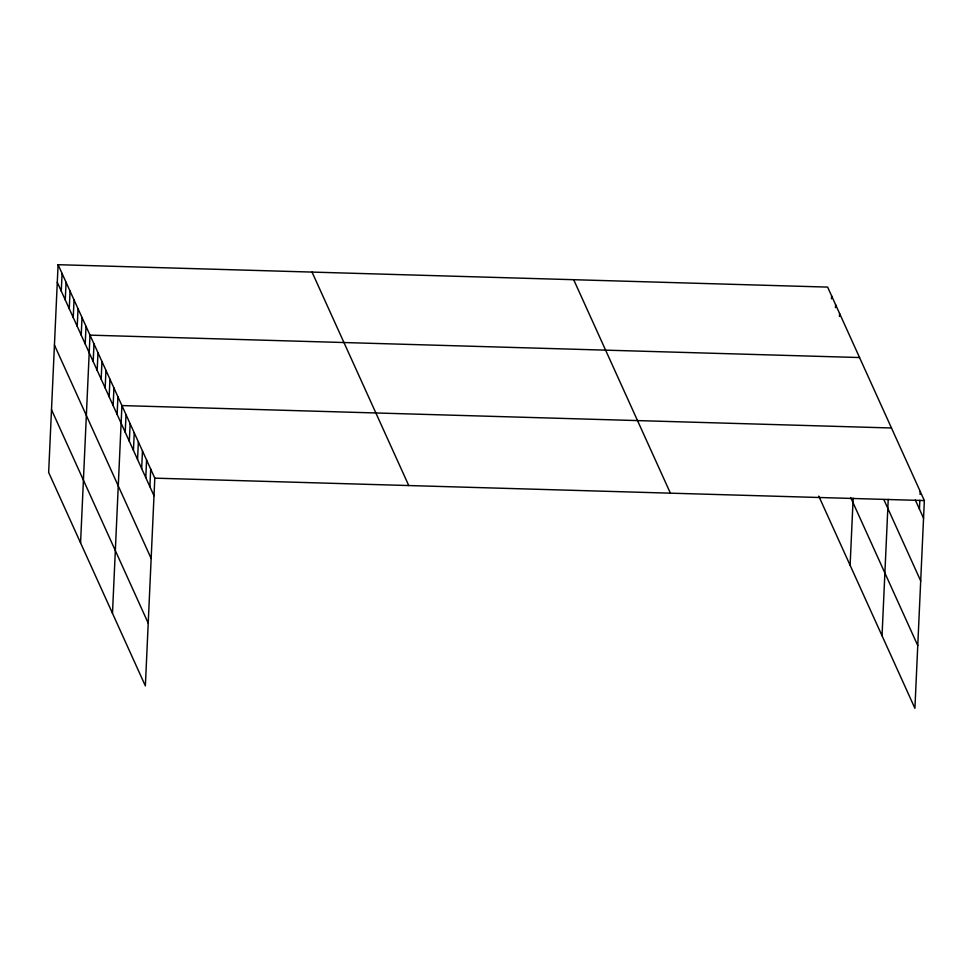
<?xml version="1.0" encoding="UTF-8"?>
<svg xmlns="http://www.w3.org/2000/svg" width="973" height="973" viewBox="0 0 973 973"><rect width="100%" height="100%" fill="white"/><g stroke="black" fill="none" stroke-linecap="round" stroke-linejoin="round"><path stroke-width="1.46" d="M58.088 264.692L48.65 472.44L145.366 685.904L154.804 478.157L58.088 264.692L827.634 287.096L924.35 500.56L914.912 708.308L818.767 496.108M61.275 291.109L62.077 273.498M65.264 299.915L66.067 282.304M69.253 308.721L70.056 291.109M73.243 317.526L74.045 299.915M77.232 326.32L78.035 308.721M81.221 335.126L82.024 317.526M85.21 343.931L86.013 326.332M80.564 542.885L90.002 335.138L859.548 357.541M93.189 361.542L93.992 343.943M97.178 370.348L97.981 352.749M101.168 379.154L101.97 361.555M105.157 387.959L105.96 370.36M109.146 396.765L109.949 379.166M113.136 405.571L113.938 387.972M117.125 414.376L117.928 396.765M112.479 613.331L121.917 405.571L891.463 427.986M125.225 432.255L126.028 414.644M129.336 441.328L130.139 423.717M133.447 450.402L134.25 432.79M137.558 459.475L138.361 441.864M141.669 468.548L142.472 450.937M145.78 477.621L146.582 460.01M149.891 486.682L150.693 469.083M831.489 298.833L831.623 295.901M835.479 307.638L835.612 304.707M839.468 316.444L839.602 313.513M850.11 565.289L853.163 498.14M882.037 635.734L888.227 499.368M919.436 509.098L919.838 500.292M920.105 494.418L920.239 491.487M154.804 478.157L924.35 500.56M915.325 500.025L923.547 518.171M883.825 499.526L920.701 580.917M850.682 497.507L917.77 645.561M573.681 279.701L670.397 493.165M312.029 272.087L408.757 485.551M57.285 282.304L154.002 495.756M54.439 345.05L151.156 558.502M51.496 409.694L148.212 623.158"/></g></svg>
